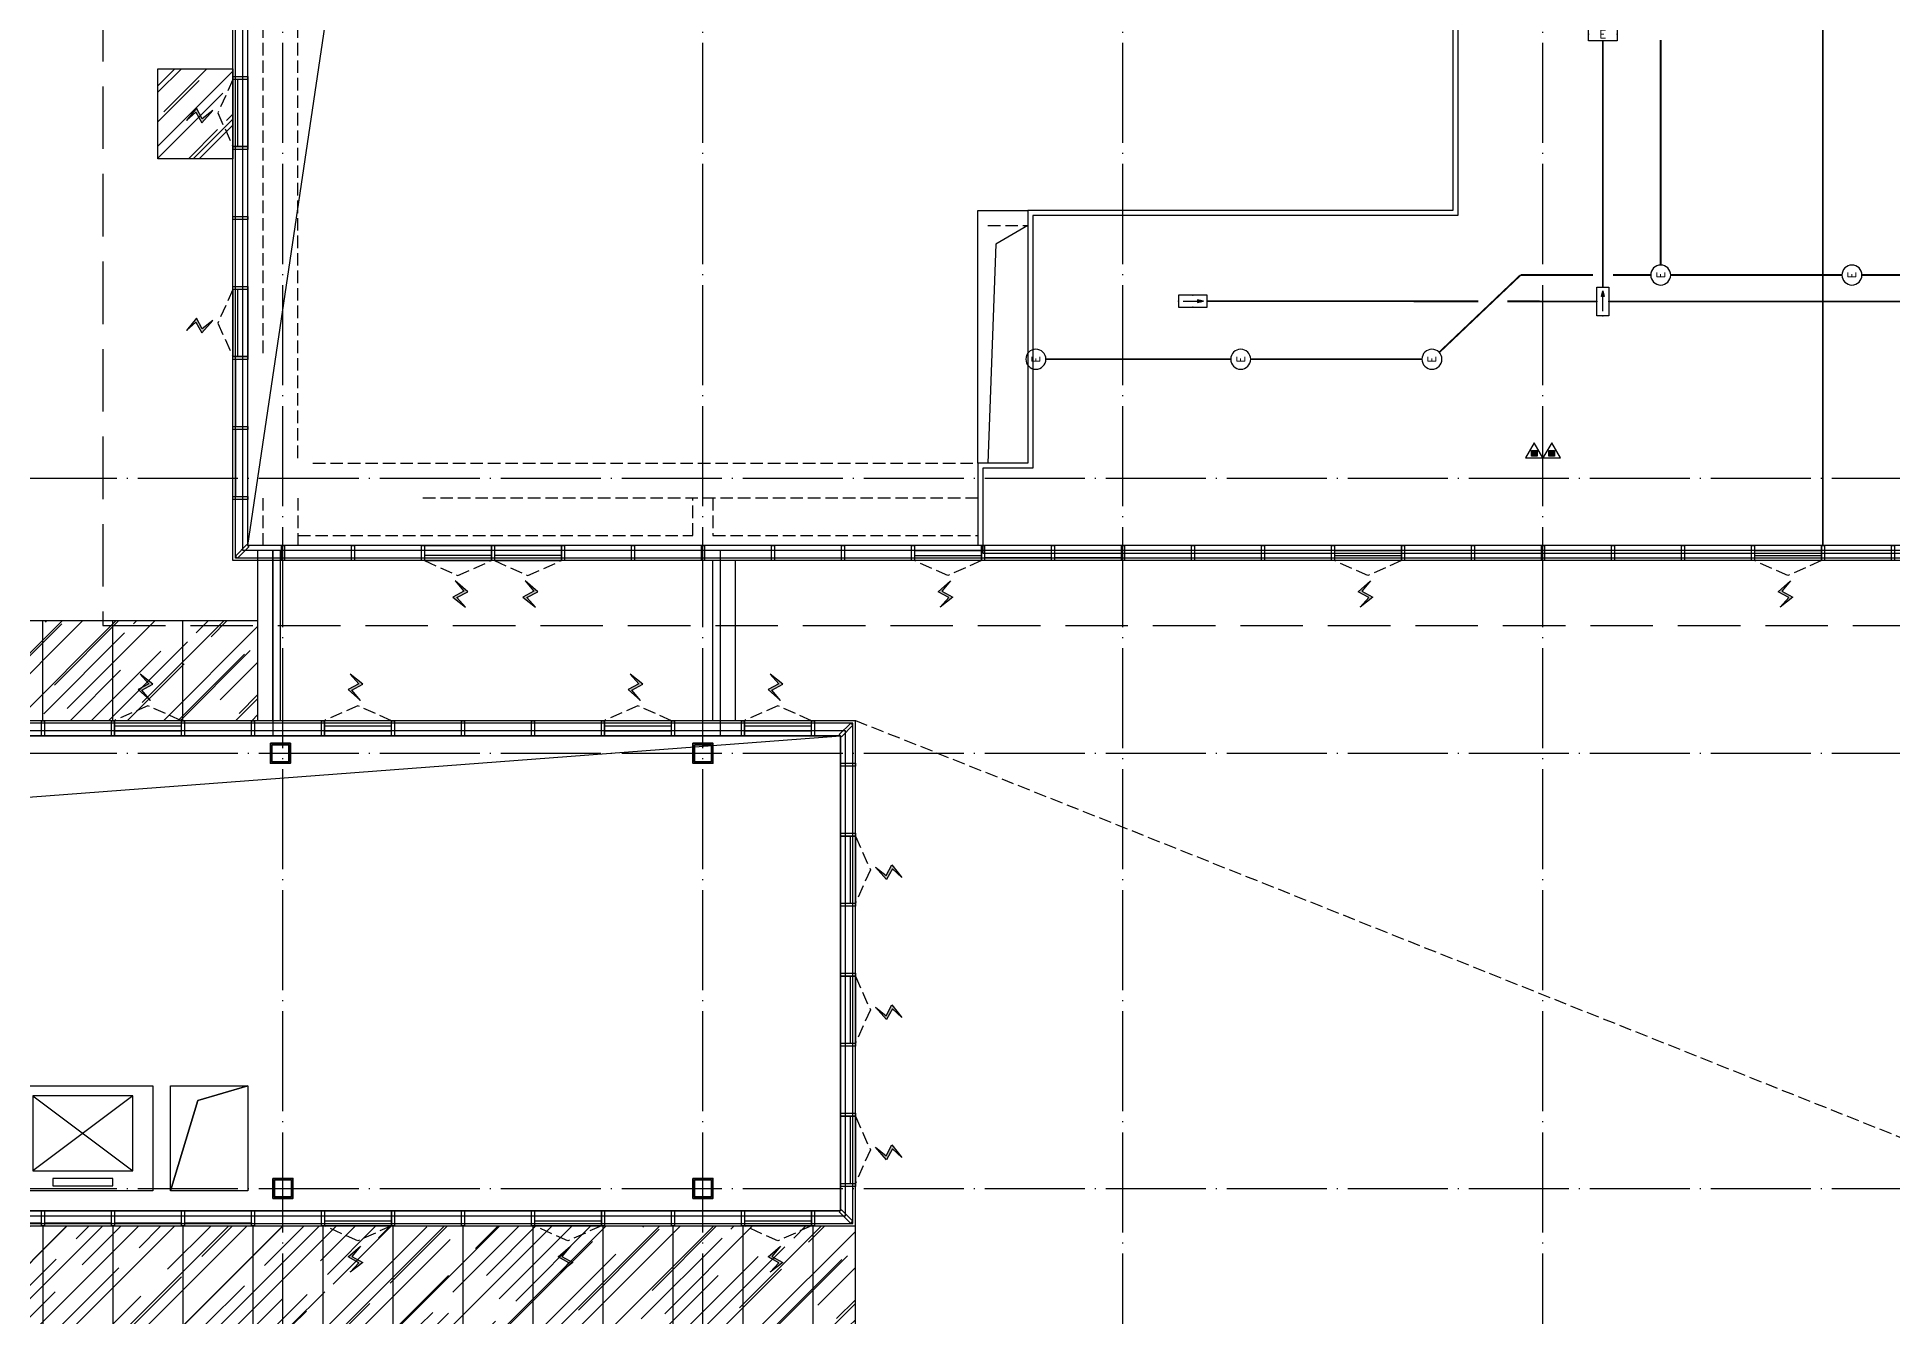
# Model space of a CAD drawing. Extents: x -2209072 to 495824, y -92434 to 572724.
# Drawn here: x 232497 to 269612, y 109531 to 135116 of the extents above; entities that cross this region are included whole.
import ezdxf
from ezdxf.enums import TextEntityAlignment as Align

# ---------------------------------------------------------------- set-up
doc = ezdxf.new("R2010")
doc.units = 0
doc.header["$LTSCALE"] = 1000
doc.header["$MEASUREMENT"] = 0
for name, pattern in [('6#7#幕墙$0$DASH', [0.35, 0.25, -0.1]), ('DASH', [0.35, 0.25, -0.1]), ('X-104 6#7#平面$0$104-1112 结构$0$$AUDIT_BAD_LTYPE1', [0]), ('X-104 6#7#平面$0$DASH', [0.35, 0.25, -0.1]), ('X-104 6#7#平面$0$DOTE', [2.42, 2, -0.2, 0.02, -0.2])]:
    doc.linetypes.add(name, pattern=pattern)
doc.layers.get('0').update_dxf_attribs({"linetype": 'CONTINUOUS'})
for name, color, linetype in [('6#7#幕墙$0$04-电动窗', 1, 'CONTINUOUS'), ('6#7#幕墙$0$05-填充_18', 18, 'CONTINUOUS'), ('6#7#幕墙$0$A-C_玻璃幕墙', 140, 'CONTINUOUS'), ('6#7#幕墙$0$A-C_窗', 140, 'CONTINUOUS'), ('6#7#幕墙$0$A-O_屋面', 201, 'CONTINUOUS'), ('6#7#幕墙$0$A-TECH_结构', 21, 'CONTINUOUS'), ('6#7#幕墙$0$A-金属背板', 30, 'CONTINUOUS'), ('EQUIP-照明', 3, 'CONTINUOUS'), ('WIRE-应急', 2, 'DASH'), ('X-104 6#7#平面$0$A-C_玻璃幕墙', 140, 'CONTINUOUS'), ('X-104 6#7#平面$0$A-E_楼梯', 171, 'CONTINUOUS'), ('X-104 6#7#平面$0$A-E_电梯', 171, 'CONTINUOUS'), ('X-104 6#7#平面$0$A-O_屋面', 201, 'CONTINUOUS'), ('X-104 6#7#平面$0$A-SUR_看线', 231, 'CONTINUOUS'), ('X-104 6#7#平面$0$A-TECH_结构', 21, 'CONTINUOUS'), ('X-104 6#7#平面$0$A_AXIS-轴线', 36, 'X-104 6#7#平面$0$DOTE'), ('X-104 6#7#平面$0$A_STR-砌块墙', 121, 'CONTINUOUS'), ('X-104 6#7#平面$0$EH_玻璃', 156, 'CONTINUOUS'), ('X-104 6#7#平面$0$EQUIP_消防-01', 7, 'CONTINUOUS')]:
    doc.layers.add(name, color=color, linetype=linetype)
doc.layers.add('X-104 6#7#平面$0$000套内', color=226, linetype='CONTINUOUS', lineweight=30, plot=False)
doc.layers.add('X-104 6#7#平面$0$钢柱', color=51, linetype='CONTINUOUS', lineweight=35)
doc.styles.add('_TEL_DIM', font='SIMPLEX', dxfattribs={"width": 0.8, "height": 3.5, "bigfont": 'HZTXT'})

# ---------------------------------------------------------------- blocks, each defined once
blk = doc.blocks.new('X-104 6#7#平面$0$dfsgfg')
at = {"layer": 'X-104 6#7#平面$0$钢柱'}
for points in [[(-200, 200), (200, 200), (200, -200), (-200, -200), (-200, 200)], [(-170, 170), (170, 170), (170, -170), (-170, -170)]]:
    blk.add_lwpolyline(points, close=True, dxfattribs=at)
blk = doc.blocks.new('X-104 6#7#平面$0$dsgdfg')
at = {"layer": 'X-104 6#7#平面$0$A_AXIS-轴线'}
for points in [[(59400, -4500), (59400, 60900)], [(59400, -4500), (59400, 60900)], [(67800, -4500), (67800, 60900)], [(76200, -4500), (76200, 60900)], [(84600, -4500), (84600, 60900)], [(-4000, 37200), (114300, 37200)], [(-4000, 31700), (114300, 31700)], [(-4000, 23000), (114300, 23000)]]:
    blk.add_lwpolyline(points, dxfattribs=at)
blk = doc.blocks.new('X-104 6#7#平面$0$esafrg')
at = {"layer": 'X-104 6#7#平面$0$A-TECH_结构'}
for points in [[(59400, 58500), (111200, 58500), (111200, 37200), (59400, 37200)], [(74000, 43900), (75000, 43900), (75000, 38850), (74000, 38850)], [(39350, 33400), (71250, 33400), (71250, 23900), (39350, 23900)]]:
    blk.add_lwpolyline(points, close=True, dxfattribs=at)
for points in [[(59400, 37200), (62040, 54976), (71100, 58500)], [(71100, 58500), (71100, 47550), (71100, 47550), (71100, 47550), (83500, 47550), (83500, 43900), (75000, 43900), (75000, 38850), (74000, 38850), (74000, 37200)], [(75000, 43600), (74361, 43227), (74200, 38850)], [(68850, 33400), (68850, 37100), (59900, 37100), (59900, 33400)], [(39350, 23900), (41751, 31170), (71250, 33400)]]:
    blk.add_lwpolyline(points, dxfattribs=at)
blk = doc.blocks.new('X-104 6#7#平面$0$fdgdhhhh')
at = {"layer": 'X-104 6#7#平面$0$EH_玻璃'}
h = blk.add_hatch(dxfattribs=at)
h.set_pattern_fill('AR-RROOF', color=256, scale=600, angle=45)
h.set_pattern_definition([(45, (-90634, -7291), (646.5784, 1724.209), [11430, -1524, 3810, -762]), (45, (-90186.8, -6304.9), (-1255.44, 177.809), [2286, -251.46, 4572, -571.5]), (45, (-90822.56, -6563.57), (2440.8336, 3162.8462), [6096, -1066.8, 3048, -762])])
h.paths.add_polyline_path([(-34500, 10094), (-11950, 10094), (-11950, 12094), (-34500, 12094)])
h = blk.add_hatch(dxfattribs=at)
h.set_pattern_fill('AR-RROOF', color=256, scale=600, angle=45)
h.set_pattern_definition([(45, (-78684, -19391), (646.5784, 1724.209), [11430, -1524, 3810, -762]), (45, (-78236.8, -18404.9), (-1255.44, 177.809), [2286, -251.46, 4572, -571.5]), (45, (-78872.56, -18663.57), (2440.8336, 3162.8462), [6096, -1066.8, 3048, -762])])
h.paths.add_polyline_path([(-19950, -2006), (0, -2006), (0, -6), (-19950, -6)])
at = {"layer": 'X-104 6#7#平面$0$A-C_玻璃幕墙'}
for p, q in [((-16250, 10094), (-16250, 12094)), ((-14850, 10094), (-14850, 12094)), ((-13450, 10094), (-13450, 12094)), ((-16250, -6), (-16250, -2006)), ((-14850, -6), (-14850, -2006)), ((-13450, -6), (-13450, -2006)), ((-12050, -6), (-12050, -2006)), ((-10650, -6), (-10650, -2006)), ((-9250, -6), (-9250, -2006)), ((-7850, -6), (-7850, -2006)), ((-6450, -6), (-6450, -2006)), ((-5050, -6), (-5050, -2006)), ((-3650, -6), (-3650, -2006)), ((-2250, -6), (-2250, -2006)), ((-850, -6), (-850, -2006))]:
    blk.add_line(p, q, dxfattribs=at)
for points in [[(-34500, -2006), (-34500, 12094), (-11950, 12094)], [(-19450, -2006), (0, -2006), (0, -6)]]:
    blk.add_lwpolyline(points, dxfattribs=at)
at = {"layer": 'X-104 6#7#平面$0$A-O_屋面', "linetype": 'X-104 6#7#平面$0$DASH'}
blk.add_line((0, 10100), (33600, -3300), dxfattribs=at)
at = {"layer": 'X-104 6#7#平面$0$A-TECH_结构'}
blk.add_lwpolyline([(-12150, 2794), (-13148, 2498), (-13700, 694)], dxfattribs=at)
blk.add_lwpolyline([(-13700, 2794), (-12150, 2794), (-12150, 694), (-13700, 694)], close=True, dxfattribs=at)
blk = doc.blocks.new('X-104 6#7#平面$0$A$C4EF3200C')
at = {"layer": 'X-104 6#7#平面$0$EH_玻璃'}
h = blk.add_hatch(dxfattribs=at)
h.set_pattern_fill('AR-RROOF', color=256, scale=600, angle=135)
h.set_pattern_definition([(135, (238369.9, -6000.3), (-1724.2092, 646.5784), [11430, -1524, 3810, -762]), (135, (237383.9, -5553.1), (-177.809, -1255.44), [2286, -251.46, 4572, -571.5]), (135, (237642.53, -6188.87), (-3162.8462, 2440.8336), [6096, -1066.8, 3048, -762])])
h.paths.add_polyline_path([(-1630, -500), (-1630, 1000), (170, 1000), (170, -500)])
at = {"layer": 'X-104 6#7#平面$0$A-C_玻璃幕墙'}
blk.add_lwpolyline([(-1630, -500), (-1630, 1000), (170, 1000), (170, -500)], close=True, dxfattribs=at)
blk = doc.blocks.new('X-104 6#7#平面$0$fdsgggh')
at = {"layer": 'X-104 6#7#平面$0$A-E_电梯'}
for p, q in [((1000, 1850), (3000, 350)), ((3000, 1850), (1000, 350)), ((6000, 1850), (4000, 350)), ((4000, 1850), (6000, 350))]:
    blk.add_line(p, q, dxfattribs=at)
for points in [[(600, -50), (3400, -50), (3400, 2050), (600, 2050)], [(6400, -50), (3600, -50), (3600, 2050), (6400, 2050)], [(1400, 200), (2600, 200), (2600, 50), (1400, 50)], [(5600, 200), (4400, 200), (4400, 50), (5600, 50)]]:
    blk.add_lwpolyline(points, close=True, dxfattribs=at)
for points in [[(1000, 1850), (3000, 1850), (3000, 350), (1000, 350), (1000, 1850)], [(6000, 1850), (4000, 1850), (4000, 350), (6000, 350), (6000, 1850)]]:
    blk.add_lwpolyline(points, dxfattribs=at)
at = {"layer": 'X-104 6#7#平面$0$A-TECH_结构'}
blk.add_lwpolyline([(6750, 2050), (8300, 2050), (8300, -50), (6750, -50)], close=True, dxfattribs=at)
blk.add_lwpolyline([(6750, -50), (7302, 1754), (8300, 2050)], dxfattribs=at)
blk = doc.blocks.new('6#7#幕墙$0$$TCHSYS$WIN2D')
for p, q in [((-0.5, 0.5), (0.5, 0.5)), ((-0.5, 0.5), (-0.5, -0.5)), ((0.5, 0.5), (0.5, -0.5)), ((0.5, 0.167), (-0.5, 0.167)), ((0.5, -0.167), (-0.5, -0.167)), ((-0.5, -0.5), (0.5, -0.5))]:
    blk.add_line(p, q)
blk = doc.blocks.new('6#7#幕墙$0$开启扇')
at = {"layer": '6#7#幕墙$0$04-电动窗'}
h = blk.add_hatch(color=1, dxfattribs=at)
h.dxf.hatch_style = 1
h.paths.add_polyline_path([(822, 978), (651, 790), (867, 672), (619, 453), (788, 663), (571, 780)])
at = {"layer": '6#7#幕墙$0$04-电动窗', "color": 1}
blk.add_lwpolyline([(822, 978), (651, 790), (867, 672), (619, 453), (788, 663), (571, 780), (822, 978)], close=True, dxfattribs=at)
at = {"layer": '6#7#幕墙$0$A-C_窗', "linetype": '6#7#幕墙$0$DASH'}
blk.add_lwpolyline([(0, 50), (670, 350), (1340, 50)], dxfattribs=at)
at = {"layer": '6#7#幕墙$0$A-C_窗', "xscale": -1340, "yscale": 300, "zscale": 1340, "rotation": 180}
blk.add_blockref('6#7#幕墙$0$$TCHSYS$WIN2D', (670, -100), dxfattribs=at)
blk = doc.blocks.new('*U2041')
at = {"layer": '6#7#幕墙$0$A-C_玻璃幕墙', "xscale": -1}
blk.add_blockref('6#7#幕墙$0$开启扇', (670, -50), dxfattribs=at)
blk = doc.blocks.new('*U2042')
at = {"color": 0, "linetype": 'ByBlock', "lineweight": -2, "transparency": 16777216}
for p in [(0, 0), (8400, 0)]:
    blk.add_blockref('*U2041', p, dxfattribs=at)
blk = doc.blocks.new('6#7#幕墙$0$rewfdscxzwq')
at = {"layer": '6#7#幕墙$0$A-C_玻璃幕墙'}
for points in [[(39170, 111650), (39230, 111650), (39230, 111350), (39170, 111350)], [(40570, 111650), (40630, 111650), (40630, 111350), (40570, 111350)], [(41970, 111650), (42030, 111650), (42030, 111350), (41970, 111350)], [(43370, 111650), (43430, 111650), (43430, 111350), (43370, 111350)], [(44770, 111650), (44830, 111650), (44830, 111350), (44770, 111350)], [(46170, 111650), (46230, 111650), (46230, 111350), (46170, 111350)], [(47570, 111650), (47630, 111650), (47630, 111350), (47570, 111350)], [(48970, 111650), (49030, 111650), (49030, 111350), (48970, 111350)], [(50370, 111650), (50430, 111650), (50430, 111350), (50370, 111350)], [(51770, 111650), (51830, 111650), (51830, 111350), (51770, 111350)], [(53170, 111650), (53230, 111650), (53230, 111350), (53170, 111350)], [(54570, 111650), (54630, 111650), (54630, 111350), (54570, 111350)], [(55970, 111650), (56030, 111650), (56030, 111350), (55970, 111350)], [(57370, 111650), (57430, 111650), (57430, 111350), (57370, 111350)], [(58770, 111650), (58830, 111650), (58830, 111350), (58770, 111350)], [(60170, 111650), (60230, 111650), (60230, 111350), (60170, 111350)], [(61570, 111650), (61630, 111650), (61630, 111350), (61570, 111350)], [(62970, 111650), (63030, 111650), (63030, 111350), (62970, 111350)], [(64370, 111650), (64430, 111650), (64430, 111350), (64370, 111350)], [(65770, 111650), (65830, 111650), (65830, 111350), (65770, 111350)], [(67170, 111650), (67230, 111650), (67230, 111350), (67170, 111350)], [(68570, 111650), (68630, 111650), (68630, 111350), (68570, 111350)], [(69970, 111650), (70030, 111650), (70030, 111350), (69970, 111350)]]:
    blk.add_lwpolyline(points, close=True, dxfattribs=at)
blk = doc.blocks.new('6#7#幕墙$0$gfrggcxvxgr')
at = {"layer": '6#7#幕墙$0$A-C_玻璃幕墙'}
for points in [[(39170, 121450), (39230, 121450), (39230, 121150), (39170, 121150)], [(40570, 121450), (40630, 121450), (40630, 121150), (40570, 121150)], [(41970, 121450), (42030, 121450), (42030, 121150), (41970, 121150)], [(43370, 121450), (43430, 121450), (43430, 121150), (43370, 121150)], [(44770, 121450), (44830, 121450), (44830, 121150), (44770, 121150)], [(46170, 121450), (46230, 121450), (46230, 121150), (46170, 121150)], [(47570, 121450), (47630, 121450), (47630, 121150), (47570, 121150)], [(48970, 121450), (49030, 121450), (49030, 121150), (48970, 121150)], [(50370, 121450), (50430, 121450), (50430, 121150), (50370, 121150)], [(51770, 121450), (51830, 121450), (51830, 121150), (51770, 121150)], [(53170, 121450), (53230, 121450), (53230, 121150), (53170, 121150)], [(54570, 121450), (54630, 121450), (54630, 121150), (54570, 121150)], [(55970, 121450), (56030, 121450), (56030, 121150), (55970, 121150)], [(57370, 121450), (57430, 121450), (57430, 121150), (57370, 121150)], [(58770, 121450), (58830, 121450), (58830, 121150), (58770, 121150)], [(60170, 121450), (60230, 121450), (60230, 121150), (60170, 121150)], [(61570, 121450), (61630, 121450), (61630, 121150), (61570, 121150)], [(62970, 121450), (63030, 121450), (63030, 121150), (62970, 121150)], [(64370, 121450), (64430, 121450), (64430, 121150), (64370, 121150)], [(65770, 121450), (65830, 121450), (65830, 121150), (65770, 121150)], [(67170, 121450), (67230, 121450), (67230, 121150), (67170, 121150)], [(68570, 121450), (68630, 121450), (68630, 121150), (68570, 121150)], [(69970, 121450), (70030, 121450), (70030, 121150), (69970, 121150)]]:
    blk.add_lwpolyline(points, close=True, dxfattribs=at)
blk = doc.blocks.new('6#7#幕墙$0$rddfrfsfsw')
at = {"layer": '6#7#幕墙$0$A-C_玻璃幕墙'}
for points in [[(59370, 124950), (59430, 124950), (59430, 124650), (59370, 124650)], [(60770, 124950), (60830, 124950), (60830, 124650), (60770, 124650)], [(62170, 124950), (62230, 124950), (62230, 124650), (62170, 124650)], [(63570, 124950), (63630, 124950), (63630, 124650), (63570, 124650)], [(64970, 124950), (65030, 124950), (65030, 124650), (64970, 124650)], [(66370, 124950), (66430, 124950), (66430, 124650), (66370, 124650)], [(67770, 124950), (67830, 124950), (67830, 124650), (67770, 124650)], [(69170, 124950), (69230, 124950), (69230, 124650), (69170, 124650)], [(70570, 124950), (70630, 124950), (70630, 124650), (70570, 124650)], [(71970, 124950), (72030, 124950), (72030, 124650), (71970, 124650)], [(73370, 124950), (73430, 124950), (73430, 124650), (73370, 124650)], [(74770, 124950), (74830, 124950), (74830, 124650), (74770, 124650)], [(76170, 124950), (76230, 124950), (76230, 124650), (76170, 124650)], [(77570, 124950), (77630, 124950), (77630, 124650), (77570, 124650)], [(78970, 124950), (79030, 124950), (79030, 124650), (78970, 124650)], [(80370, 124950), (80430, 124950), (80430, 124650), (80370, 124650)], [(81770, 124950), (81830, 124950), (81830, 124650), (81770, 124650)], [(83170, 124950), (83230, 124950), (83230, 124650), (83170, 124650)], [(84570, 124950), (84630, 124950), (84630, 124650), (84570, 124650)], [(85970, 124950), (86030, 124950), (86030, 124650), (85970, 124650)], [(87370, 124950), (87430, 124950), (87430, 124650), (87370, 124650)], [(88770, 124950), (88830, 124950), (88830, 124650), (88770, 124650)], [(90170, 124950), (90230, 124950), (90230, 124650), (90170, 124650)], [(91570, 124950), (91630, 124950), (91630, 124650), (91570, 124650)]]:
    blk.add_lwpolyline(points, close=True, dxfattribs=at)
blk = doc.blocks.new('6#7#幕墙$0$fdsfsdfsfd')
at = {"layer": '6#7#幕墙$0$A-C_玻璃幕墙'}
for points in [[(58700, 145530), (58700, 145470), (58400, 145470), (58400, 145530)], [(58700, 144130), (58700, 144070), (58400, 144070), (58400, 144130)], [(58700, 142730), (58700, 142670), (58400, 142670), (58400, 142730)], [(58700, 141330), (58700, 141270), (58400, 141270), (58400, 141330)], [(58700, 139930), (58700, 139870), (58400, 139870), (58400, 139930)], [(58700, 138530), (58700, 138470), (58400, 138470), (58400, 138530)], [(58700, 137130), (58700, 137070), (58400, 137070), (58400, 137130)], [(58700, 135730), (58700, 135670), (58400, 135670), (58400, 135730)], [(58700, 134330), (58700, 134270), (58400, 134270), (58400, 134330)], [(58700, 132930), (58700, 132870), (58400, 132870), (58400, 132930)], [(58700, 131530), (58700, 131470), (58400, 131470), (58400, 131530)], [(58700, 130130), (58700, 130070), (58400, 130070), (58400, 130130)], [(58700, 128730), (58700, 128670), (58400, 128670), (58400, 128730)], [(58700, 127330), (58700, 127270), (58400, 127270), (58400, 127330)], [(58700, 125930), (58700, 125870), (58400, 125870), (58400, 125930)]]:
    blk.add_lwpolyline(points, close=True, dxfattribs=at)
blk = doc.blocks.new('*U1960')
at = {"layer": '6#7#幕墙$0$A-C_玻璃幕墙', "xscale": -1, "rotation": 90}
blk.add_blockref('6#7#幕墙$0$开启扇', (50, 670), dxfattribs=at)
blk = doc.blocks.new('*U1934')
at = {"layer": '6#7#幕墙$0$A-C_玻璃幕墙', "xscale": -1}
blk.add_blockref('6#7#幕墙$0$开启扇', (670, -50), dxfattribs=at)
blk = doc.blocks.new('*U1635')
at = {"layer": '6#7#幕墙$0$A-金属背板'}
blk.add_lwpolyline([(670, 5), (670, -5), (-670, -5), (-670, 5)], close=True, dxfattribs=at)
blk = doc.blocks.new('*U1636')
at = {"layer": '6#7#幕墙$0$A-C_窗', "color": 0, "linetype": 'ByBlock', "lineweight": -2, "transparency": 16777216}
for p in [(0, 0), (1400, 0), (2800, 0), (4200, 0), (5600, 0), (7000, 0)]:
    blk.add_blockref('*U1635', p, dxfattribs=at)
blk = doc.blocks.new('*U1637')
at = {"layer": '6#7#幕墙$0$A-C_玻璃幕墙', "rotation": 180}
blk.add_blockref('6#7#幕墙$0$开启扇', (670, 50), dxfattribs=at)
blk = doc.blocks.new('*U1638')
at = {"layer": '6#7#幕墙$0$A-C_窗', "color": 0, "linetype": 'ByBlock', "lineweight": -2, "transparency": 16777216}
for p in [(0, 0), (4200, 0), (8400, 0)]:
    blk.add_blockref('*U1637', p, dxfattribs=at)
blk = doc.blocks.new('*U1644')
at = {"layer": '6#7#幕墙$0$A-C_玻璃幕墙', "rotation": 270}
blk.add_blockref('6#7#幕墙$0$开启扇', (-50, 670), dxfattribs=at)
blk = doc.blocks.new('*U1645')
at = {"layer": '6#7#幕墙$0$A-C_玻璃幕墙'}
blk.add_lwpolyline([(150, 30), (150, -30), (-150, -30), (-150, 30)], close=True, dxfattribs=at)
blk = doc.blocks.new('6#7#幕墙$0$A$C4D1C7240')
at = {"layer": '6#7#幕墙$0$A-C_窗'}
for points in [[(-321, 9821), (-92, 10050), (-50, 10008), (-279, 9779)], [(-321, 279), (-92, 50), (-50, 92), (-279, 321)]]:
    blk.add_lwpolyline(points, close=True, dxfattribs=at)
at = {"layer": '6#7#幕墙$0$A-C_玻璃幕墙', "color": 0, "linetype": 'ByBlock', "lineweight": -2, "transparency": 16777216, "extrusion": (0, 0, -1), "xscale": -1, "zscale": -1}
for p in [(150, 9220), (150, 7820), (150, 6420), (150, 5020), (150, 3620), (150, 2220), (150, 820)]:
    blk.add_blockref('*U1645', p, dxfattribs=at)
at = {"layer": '6#7#幕墙$0$A-C_玻璃幕墙', "color": 0, "linetype": 'ByBlock', "lineweight": -2, "transparency": 16777216}
for p in [(0, 7120), (0, 4320), (0, 1520)]:
    blk.add_blockref('*U1644', p, dxfattribs=at)
blk = doc.blocks.new('6#7#幕墙$0$ii')
blk.add_lwpolyline([(-1340, 0), (0, 0), (0, -150), (-1340, -150)], close=True)
blk = doc.blocks.new('*U1992')
at = {"layer": '6#7#幕墙$0$A-C_玻璃幕墙', "xscale": -1}
blk.add_blockref('6#7#幕墙$0$开启扇', (670, -50), dxfattribs=at)
blk = doc.blocks.new('*U1993')
at = {"color": 0, "linetype": 'ByBlock', "lineweight": -2, "transparency": 16777216}
blk.add_blockref('*U1992', (0, 0), dxfattribs=at)
blk = doc.blocks.new('6#7#幕墙')
at = {"layer": '6#7#幕墙$0$A-C_玻璃幕墙'}
for points in [[(236412, 146550), (288812, 146550), (288812, 124650), (236412, 124650)], [(236462, 146500), (288762, 146500), (288762, 124700), (236462, 124700)], [(236612, 146350), (288612, 146350), (288612, 124850), (236612, 124850)], [(216362, 111350), (248862, 111350), (248862, 121450), (216362, 121450)], [(216412, 111400), (248812, 111400), (248812, 121400), (216412, 121400)], [(216562, 111550), (248662, 111550), (248662, 121250), (216562, 121250)]]:
    blk.add_lwpolyline(points, close=True, dxfattribs=at)
at = {"layer": '6#7#幕墙$0$A-C_窗'}
blk.add_lwpolyline([(236733, 124929), (236504, 124700), (236462, 124742), (236691, 124971)], close=True, dxfattribs=at)
at = {"layer": '6#7#幕墙$0$A-O_屋面', "linetype": '6#7#幕墙$0$DASH', "ltscale": 5}
blk.add_lwpolyline([(273080, 146550), (233812, 148130), (233812, 123350), (274112, 123350), (274112, 124650)], dxfattribs=at)
at = {"layer": '6#7#幕墙$0$A-TECH_结构'}
for points in [[(236712, 146250), (288512, 146250), (288512, 124950), (236712, 124950)], [(216662, 111650), (248562, 111650), (248562, 121150), (216662, 121150)]]:
    blk.add_lwpolyline(points, close=True, dxfattribs=at)
at = {"layer": '6#7#幕墙$0$A-金属背板'}
for points in [[(252782, 124710), (252782, 124700), (251442, 124700), (251442, 124710)], [(254182, 124710), (254182, 124700), (252842, 124700), (252842, 124710)]]:
    blk.add_lwpolyline(points, close=True, dxfattribs=at)
at = {"color": 0, "linetype": 'ByBlock', "lineweight": -2, "transparency": 16777216}
for name, p in [('*U1960', (236412, 133600)), ('*U1960', (236412, 129400)), ('*U1992', (244512, 121450))]:
    blk.add_blockref(name, p, dxfattribs=at)
at = {"xscale": -1, "rotation": 180}
blk.add_blockref('*U2042', (250712, 124650), dxfattribs=at)
at = {"color": 0, "linetype": 'ByBlock', "lineweight": -2, "transparency": 16777216, "extrusion": (0, 0, -1), "zscale": -1, "rotation": 180}
blk.add_blockref('*U1934', (-267512, 124650), dxfattribs=at)
at = {"layer": '6#7#幕墙$0$05-填充_18', "color": 0, "linetype": 'ByBlock', "lineweight": -2, "transparency": 16777216}
for p in [(234712, 121450), (238912, 121450), (247312, 121450)]:
    blk.add_blockref('*U1993', p, dxfattribs=at)
at = {"layer": '6#7#幕墙$0$A-C_玻璃幕墙', "xscale": -1}
for name, p, rotation in [('6#7#幕墙$0$ii', (236462, 127330), 90), ('6#7#幕墙$0$ii', (236462, 125930), 90), ('6#7#幕墙$0$开启扇', (240242, 124700), 180), ('6#7#幕墙$0$开启扇', (241642, 124700), 180)]:
    blk.add_blockref(name, p, dxfattribs=dict(at, rotation=rotation))
at = {"layer": '6#7#幕墙$0$A-C_玻璃幕墙'}
blk.add_blockref('6#7#幕墙$0$A$C4D1C7240', (248862, 111350), dxfattribs=at)
at = {"layer": '6#7#幕墙$0$A-C_窗'}
for name, p in [('6#7#幕墙$0$fdsfsdfsfd', (178012, 0)), ('6#7#幕墙$0$rddfrfsfsw', (178012, 0)), ('6#7#幕墙$0$gfrggcxvxgr', (178012, 0)), ('6#7#幕墙$0$rewfdscxzwq', (178012, 0)), ('*U1636', (229112, 111405)), ('*U1638', (238912, 111350))]:
    blk.add_blockref(name, p, dxfattribs=at)
blk = doc.blocks.new('X-104 6#7#平面$0$$TWTSYS$00000546')
h = blk.add_hatch()
h.set_pattern_fill('ANSI31', color=256, scale=200, style=0)
h.set_pattern_definition([(45, (-38543.802, -6670.83), (-17.67767, 17.67767), [])])
h.paths.add_polyline_path([(-65, 174), (65, 174), (65, 44), (-65, 44)])
for points in [[(0, 344), (-198, 0), (198, 0)], [(-65, 174), (65, 174), (65, 44), (-65, 44)]]:
    blk.add_lwpolyline(points, close=True)
blk = doc.blocks.new('X-104 6#7#平面$0$灭火器2')
at = {"layer": 'X-104 6#7#平面$0$EQUIP_消防-01', "xscale": 0.88, "yscale": 0.88, "zscale": 0.88, "rotation": 90}
for p in [(-4049632, -27064), (-4049632, -27413)]:
    blk.add_blockref('X-104 6#7#平面$0$$TWTSYS$00000546', p, dxfattribs=at)
blk = doc.blocks.new('X-104 6#7#平面$0$A$C61334207')
at = {"layer": 'X-104 6#7#平面$0$EQUIP_消防-01', "rotation": 270}
blk.add_blockref('X-104 6#7#平面$0$灭火器2', (289852, -3922930), dxfattribs=at)
blk = doc.blocks.new('X-104 6#7#平面')
at = {"layer": 'X-104 6#7#平面$0$000套内'}
blk.add_lwpolyline([(260912, 135350), (260912, 131550), (252412, 131550), (252412, 126500), (251412, 126500), (251412, 124800), (288662, 124800), (288662, 146400), (274212, 146400), (274212, 135900), (264762, 135900), (264762, 135400), (262962, 135400), (262962, 135900), (261712, 135900), (260912, 135900), (260912, 135350)], dxfattribs=at)
at = {"layer": 'X-104 6#7#平面$0$A-O_屋面'}
for p, q in [((236912, 121450), (236912, 124850)), ((237362, 121450), (237362, 124850)), ((246012, 121450), (246012, 124650)), ((246462, 121450), (246462, 124650))]:
    blk.add_line(p, q, dxfattribs=at)
at = {"layer": 'X-104 6#7#平面$0$A-SUR_看线', "linetype": 'X-104 6#7#平面$0$DASH', "ltscale": 2, "const_width": 30}
blk.add_lwpolyline([(268212, 135900), (268212, 124950)], dxfattribs=at)
at = {"layer": 'X-104 6#7#平面$0$A-TECH_结构', "linetype": 'X-104 6#7#平面$0$DASH'}
for p, q in [((237712, 126700), (237712, 145000)), ((237012, 142700), (237012, 128700)), ((251512, 131350), (252312, 131350)), ((238012, 126600), (251282, 126600)), ((237012, 125900), (237012, 124950)), ((237712, 125900), (237712, 124950)), ((251312, 125900), (240212, 125900))]:
    blk.add_line(p, q, dxfattribs=at)
at = {"layer": 'X-104 6#7#平面$0$A-TECH_结构'}
for p, q in [((237212, 121450), (237212, 124850)), ((246162, 121450), (246162, 124650))]:
    blk.add_line(p, q, dxfattribs=at)
at = {"layer": 'X-104 6#7#平面$0$A-TECH_结构', "linetype": 'X-104 6#7#平面$0$DASH'}
for points in [[(237712, 125150), (245612, 125150), (245612, 125899)], [(246012, 125900), (246012, 125150), (251312, 125150)]]:
    blk.add_lwpolyline(points, dxfattribs=at)
at = {"linetype": 'X-104 6#7#平面$0$104-1112 结构$0$$AUDIT_BAD_LTYPE1'}
blk.add_blockref('X-104 6#7#平面$0$A$C61334207', (0, 0), dxfattribs=at)
for name, p in [('6#7#幕墙', (0, 0)), ('X-104 6#7#平面$0$dsgdfg', (178012, 89100)), ('X-104 6#7#平面$0$fdgdhhhh', (248862, 111356)), ('X-104 6#7#平面$0$fdsgggh', (228412, 112100))]:
    blk.add_blockref(name, p)
at = {"layer": 'X-104 6#7#平面$0$A-E_楼梯', "color": 0, "rotation": 270}
blk.add_blockref('X-104 6#7#平面$0$A$C4EF3200C', (235412, 132853), dxfattribs=at)
at = {"layer": 'X-104 6#7#平面$0$A_STR-砌块墙'}
blk.add_blockref('X-104 6#7#平面$0$esafrg', (177312, 87750), dxfattribs=at)
at = {"layer": 'X-104 6#7#平面$0$钢柱'}
for p in [(237362, 120800), (245812, 120800), (237412, 112100), (245812, 112100)]:
    blk.add_blockref('X-104 6#7#平面$0$dfsgfg', p, dxfattribs=at)
blk = doc.blocks.new('$equip$00001838')
blk.add_circle((0, 0), 0.5)
at = {"color": 7, "style": '_TEL_DIM'}
blk.add_attdef('$TEXT$', text='', height=0.4, dxfattribs=at).set_placement((0, 0), align=Align.MIDDLE_CENTER)
at = {"color": 7, "style": '_TEL_DIM', "flags": 1}
blk.add_attdef('A', text='', height=0.00002, dxfattribs=at).set_placement((0, 0), align=Align.MIDDLE_CENTER)
blk = doc.blocks.new('$equip_U$00000189(HT0843)')
at = {"color": 2}
for p, q in [((-0.72, 0.66), (-0.72, 0)), ((0.72, 0.66), (-0.72, 0.66)), ((-0.72, 0), (0.72, 0)), ((0.72, 0), (0.72, 0.66))]:
    blk.add_line(p, q, dxfattribs=at)
at = {"color": 2, "const_width": 0.0125}
for points in [[(0.72, 0.66), (0.72, 0.66), (-0.72, 0.66)], [(-0.72, 0.66), (-0.72, 0)], [(-0.72, 0), (0.72, 0)], [(0.72, 0), (0.72, 0.66)]]:
    blk.add_lwpolyline(points, dxfattribs=at)
at = {"color": 2}
blk.add_lwpolyline([(-0.72, 0.66), (-0.72, 0)], dxfattribs=at)
for p in [(-0.72, 0.33), (0, 0.66), (0, 0), (0.72, 0.33)]:
    blk.add_point(p)
at = {"color": 7, "style": '_TEL_DIM'}
blk.add_attdef('$TEXT$', text='', height=0.4, dxfattribs=at).set_placement((0, 0.33), align=Align.MIDDLE_CENTER)
at = {"color": 7, "style": '_TEL_DIM', "flags": 1}
blk.add_attdef('A', text='', height=0.000025, dxfattribs=at).set_placement((0, 0), align=Align.MIDDLE_CENTER)
blk = doc.blocks.new('$equip$00002540')
blk.add_hatch(color=256).paths.add_polyline_path([(0.24, 0.372), (0.24, 0.228), (0.528, 0.3)])
for p, q in [((-0.72, 0.6), (-0.72, 0)), ((0.72, 0.6), (-0.72, 0.6)), ((-0.72, 0), (0.72, 0)), ((0.24, 0.372), (0.24, 0.228)), ((0.528, 0.3), (0.24, 0.372)), ((0.24, 0.228), (0.528, 0.3)), ((0.72, 0), (0.72, 0.6))]:
    blk.add_line(p, q)
at = {"color": 7}
blk.add_line((-0.48, 0.3), (0.48, 0.3), dxfattribs=at)
at = {"const_width": 0.02}
blk.add_lwpolyline([(-0.72, 0.6), (-0.72, 0), (0.72, 0), (0.72, 0.6), (-0.72, 0.6), (-0.72, 0)], dxfattribs=at)
for p in [(-0.72, 0.3), (0, 0.6), (0, 0), (0.72, 0.3)]:
    blk.add_point(p)
at = {"color": 7, "style": '_TEL_DIM', "flags": 1}
blk.add_attdef('A', text='', height=0.00002, dxfattribs=at).set_placement((0, 0), align=Align.MIDDLE_CENTER)

msp = doc.modelspace()

# ---------------------------------------------------------------- linework, layer by layer
at = {"layer": 'WIRE-应急', "linetype": 'DASH', "const_width": 35}
for points in [[(263811, 135041), (263811, 130120)], [(264968, 130560), (264968, 135060)], [(262166, 130360), (260538, 128813)], [(263611, 130360), (262166, 130360)], [(264768, 130360), (264011, 130360)], [(268593, 130360), (265168, 130360)], [(273168, 130360), (268993, 130360)], [(255899, 129838), (261322, 129834)], [(261902, 129834), (263690, 129832)], [(271721, 129832), (263930, 129832)], [(252672, 128676), (256368, 128676)], [(260193, 128676), (256768, 128676)]]:
    msp.add_lwpolyline(points, dxfattribs=at)

# ---------------------------------------------------------------- block references
msp.add_blockref('X-104 6#7#平面', (0, 0))
at = {"layer": 'EQUIP-照明'}
ref = msp.add_blockref('$equip_U$00000189(HT0843)', (263811, 135305), dxfattribs=dict(at, xscale=-400, yscale=400, zscale=400, rotation=180))
ref.add_attrib('$TEXT$', 'E', dxfattribs={"layer": '0', "color": 7, "height": 160, "style": '_TEL_DIM'}).set_placement((263811, 135173), align=Align.MIDDLE_CENTER)
ref = msp.add_blockref('$equip$00001838', (264968, 130360), dxfattribs=dict(at, xscale=-400, yscale=400, zscale=400, rotation=270))
ref.add_attrib('$TEXT$', 'E', dxfattribs={"layer": '0', "color": 7, "height": 160, "rotation": 90, "style": '_TEL_DIM'}).set_placement((264968, 130360), align=Align.MIDDLE_CENTER)
ref = msp.add_blockref('$equip$00001838', (268793, 130360), dxfattribs=dict(at, xscale=-400, yscale=400, zscale=400, rotation=270))
ref.add_attrib('$TEXT$', 'E', dxfattribs={"layer": '0', "color": 7, "height": 160, "rotation": 90, "style": '_TEL_DIM'}).set_placement((268793, 130360), align=Align.MIDDLE_CENTER)
at = {"layer": 'EQUIP-照明', "yscale": 400, "zscale": 400}
for p, xscale, rotation in [((255611, 129718), 400, 359.959701060482), ((263690, 129832), -400, 270)]:
    msp.add_blockref('$equip$00002540', p, dxfattribs=dict(at, xscale=xscale, rotation=rotation))
at = {"layer": 'EQUIP-照明'}
ref = msp.add_blockref('$equip$00001838', (252472, 128676), dxfattribs=dict(at, xscale=-400, yscale=400, zscale=400, rotation=270))
ref.add_attrib('$TEXT$', 'E', dxfattribs={"layer": '0', "color": 7, "height": 160, "rotation": 90, "style": '_TEL_DIM'}).set_placement((252472, 128676), align=Align.MIDDLE_CENTER)
ref = msp.add_blockref('$equip$00001838', (256568, 128676), dxfattribs=dict(at, xscale=-400, yscale=400, zscale=400, rotation=270))
ref.add_attrib('$TEXT$', 'E', dxfattribs={"layer": '0', "color": 7, "height": 160, "rotation": 90, "style": '_TEL_DIM'}).set_placement((256568, 128676), align=Align.MIDDLE_CENTER)
ref = msp.add_blockref('$equip$00001838', (260393, 128676), dxfattribs=dict(at, xscale=-400, yscale=400, zscale=400, rotation=270))
ref.add_attrib('$TEXT$', 'E', dxfattribs={"layer": '0', "color": 7, "height": 160, "rotation": 90, "style": '_TEL_DIM'}).set_placement((260393, 128676), align=Align.MIDDLE_CENTER)

doc.saveas('drawing.dxf')
